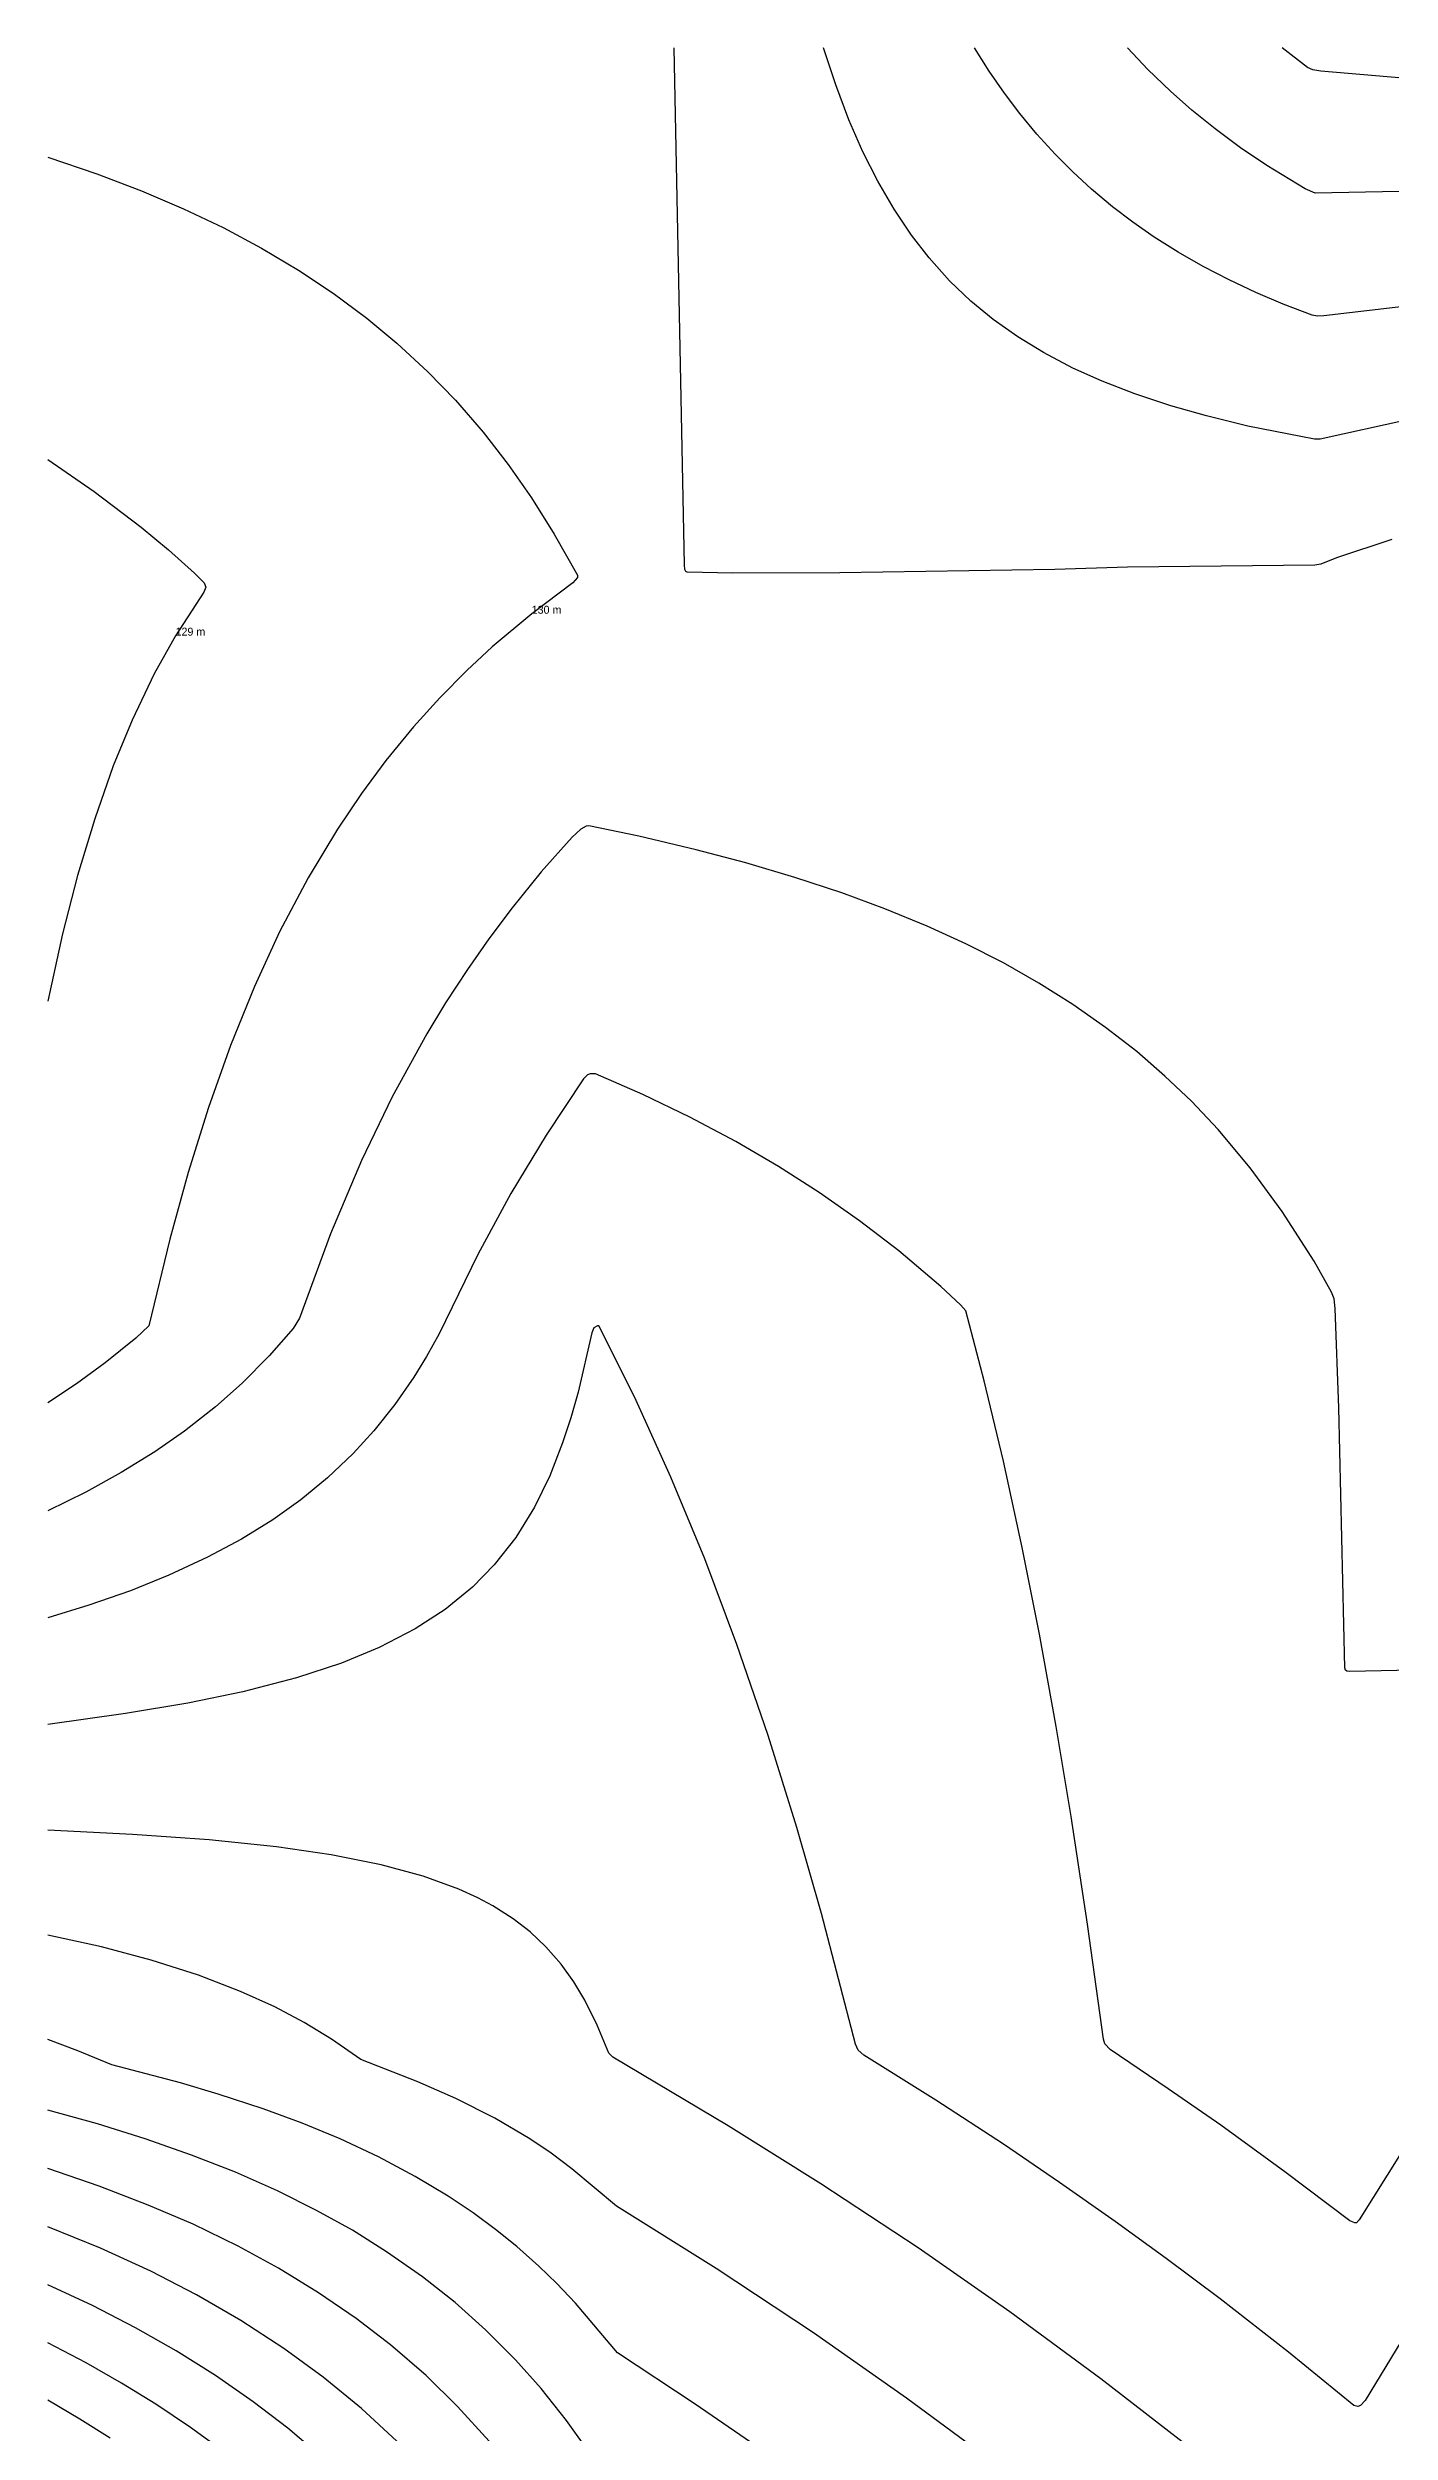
# Model space of a CAD drawing. Header units: metres. Extents: x 271913 to 272184, y 6677992 to 6678225.
# Drawn here: x 271912.7 to 271972.6, y 6678118.6 to 6678225 of the extents above; entities that cross this region are included whole.
import ezdxf

# ---------------------------------------------------------------- set-up
doc = ezdxf.new("R2010")
doc.units = ezdxf.units.M
doc.header["$MEASUREMENT"] = 0
for name, color, linetype in [('Contour_Line_Intermediate', 7, 'Continuous'), ('Contour_Line_Major', 7, 'Continuous'), ('FeatureAttribs', 7, 'Continuous')]:
    doc.layers.add(name, color=color, linetype=linetype)

# ---------------------------------------------------------------- blocks, each defined once
blk = doc.blocks.new('FEATURE')

msp = doc.modelspace()

# ---------------------------------------------------------------- linework, layer by layer
at = {"layer": 'Contour_Line_Intermediate', "color": 36, "true_color": 0x804000}
for points in [[(271973.43, 6678208.41, 129), (271969.52, 6678207.55, 129), (271969.26, 6678207.55, 129), (271968.65, 6678207.66, 129), (271966.28, 6678208.13, 129), (271964.43, 6678208.58, 129), (271962.84, 6678209.04, 129), (271961.23, 6678209.57, 129), (271959.77, 6678210.13, 129), (271958.47, 6678210.72, 129), (271957.15, 6678211.41, 129), (271956.01, 6678212.11, 129), (271954.9, 6678212.89, 129), (271953.9, 6678213.71, 129), (271952.95, 6678214.62, 129), (271952.04, 6678215.64, 129), (271951.25, 6678216.66, 129), (271950.48, 6678217.81, 129), (271949.75, 6678219.06, 129), (271949.08, 6678220.38, 129), (271948.46, 6678221.81, 129), (271947.87, 6678223.36, 129), (271947.33, 6678225.02, 129)], [(272002.35, 6678219.19, 127), (271969.29, 6678218.53, 127), (271968.85, 6678218.72, 127), (271967.13, 6678219.76, 127), (271965.96, 6678220.56, 127), (271964.82, 6678221.4, 127), (271963.78, 6678222.24, 127), (271962.82, 6678223.09, 127), (271961.82, 6678224.05, 127), (271960.9, 6678225.02, 127)], [(271912.67, 6678206.63, 129), (271914.74, 6678205.21, 129), (271916.85, 6678203.61, 129), (271918.06, 6678202.6, 129), (271919.23, 6678201.56, 129), (271919.66, 6678201.13, 129), (271919.74, 6678200.94, 129), (271919.64, 6678200.71, 129), (271918.38, 6678198.77, 129), (271917.43, 6678197.06, 129), (271916.44, 6678195, 129), (271915.6, 6678192.96, 129), (271914.77, 6678190.6, 129), (271914, 6678188.06, 129), (271913.33, 6678185.46, 129), (271912.67, 6678182.45, 129)], [(272003.66, 6678153.22, 131), (271970.84, 6678152.52, 131), (271970.7, 6678152.53, 131), (271970.64, 6678152.58, 131), (271970.62, 6678152.68, 131), (271970.35, 6678164.29, 131), (271970.19, 6678168.73, 131), (271970.14, 6678169.16, 131), (271970.02, 6678169.46, 131), (271969.24, 6678170.84, 131), (271967.82, 6678173.06, 131), (271966.39, 6678175.01, 131), (271964.96, 6678176.72, 131), (271963.76, 6678177.98, 131), (271962.58, 6678179.11, 131), (271961.32, 6678180.2, 131), (271959.93, 6678181.28, 131), (271958.47, 6678182.3, 131), (271956.95, 6678183.26, 131), (271955.36, 6678184.16, 131), (271953.69, 6678185.01, 131), (271951.96, 6678185.8, 131), (271950.06, 6678186.58, 131), (271948.14, 6678187.29, 131), (271946.04, 6678187.98, 131), (271943.86, 6678188.63, 131), (271941.64, 6678189.21, 131), (271939.08, 6678189.82, 131), (271936.84, 6678190.28, 131), (271936.73, 6678190.27, 131), (271936.48, 6678190.13, 131), (271936.1, 6678189.77, 131), (271934.72, 6678188.22, 131), (271933.42, 6678186.62, 131), (271932.38, 6678185.24, 131), (271931.42, 6678183.86, 131), (271930.44, 6678182.37, 131), (271929.61, 6678181, 131), (271928.06, 6678178.18, 131), (271926.69, 6678175.34, 131), (271925.3, 6678172.06, 131), (271923.91, 6678168.3, 131), (271923.64, 6678167.84, 131), (271922.56, 6678166.61, 131), (271921.35, 6678165.39, 131), (271920.16, 6678164.34, 131), (271918.78, 6678163.25, 131), (271917.46, 6678162.33, 131), (271915.95, 6678161.4, 131), (271914.37, 6678160.53, 131), (271912.67, 6678159.7, 131)], [(271974.29, 6678124.52, 133), (271971.53, 6678119.97, 133), (271971.32, 6678119.75, 133), (271971.19, 6678119.7, 133), (271971.02, 6678119.75, 133), (271968.1, 6678122.13, 133), (271965.04, 6678124.51, 133), (271962.64, 6678126.31, 133), (271960.35, 6678127.97, 133), (271957.87, 6678129.71, 133), (271955.36, 6678131.41, 133), (271952.34, 6678133.38, 133), (271949.13, 6678135.39, 133), (271948.87, 6678135.62, 133), (271948.75, 6678135.88, 133), (271947.24, 6678141.71, 133), (271946.13, 6678145.55, 133), (271944.85, 6678149.66, 133), (271943.46, 6678153.72, 133), (271942.02, 6678157.55, 133), (271940.51, 6678161.2, 133), (271938.88, 6678164.79, 133), (271937.29, 6678167.95, 133), (271937.23, 6678167.96, 133), (271937.06, 6678167.86, 133), (271936.97, 6678167.65, 133), (271936.37, 6678165, 133), (271936.04, 6678163.84, 133), (271935.67, 6678162.73, 133), (271935.1, 6678161.26, 133), (271934.41, 6678159.86, 133), (271933.58, 6678158.51, 133), (271932.62, 6678157.28, 133), (271931.64, 6678156.29, 133), (271930.43, 6678155.29, 133), (271929.08, 6678154.42, 133), (271927.48, 6678153.59, 133), (271925.8, 6678152.9, 133), (271923.79, 6678152.24, 133), (271921.38, 6678151.62, 133), (271918.93, 6678151.11, 133), (271916.15, 6678150.64, 133), (271912.67, 6678150.16, 133)], [(271955.12, 6678117.07, 135), (271951.03, 6678120.08, 135), (271946.88, 6678122.99, 135), (271942.53, 6678125.86, 135), (271938.08, 6678128.65, 135), (271936.09, 6678130.32, 135), (271935.16, 6678131.01, 135), (271934.2, 6678131.65, 135), (271932.64, 6678132.58, 135), (271930.9, 6678133.46, 135), (271929.21, 6678134.2, 135), (271926.66, 6678135.19, 135), (271925.35, 6678136.1, 135), (271924.12, 6678136.85, 135), (271922.81, 6678137.55, 135), (271921.28, 6678138.24, 135), (271919.41, 6678138.96, 135), (271917.29, 6678139.63, 135), (271915.07, 6678140.22, 135), (271912.67, 6678140.75, 135)], [(271937, 6678117.46, 137), (271935.84, 6678119.08, 137), (271934.71, 6678120.5, 137), (271933.57, 6678121.79, 137), (271932.22, 6678123.13, 137), (271930.87, 6678124.34, 137), (271929.41, 6678125.49, 137), (271927.81, 6678126.61, 137), (271926.28, 6678127.57, 137), (271924.68, 6678128.46, 137), (271922.93, 6678129.33, 137), (271921.06, 6678130.16, 137), (271919.09, 6678130.93, 137), (271917.02, 6678131.66, 137), (271914.89, 6678132.32, 137), (271912.67, 6678132.93, 137)], [(271928.27, 6678118.15, 139), (271926.68, 6678119.61, 139), (271924.98, 6678121.01, 139), (271923.21, 6678122.3, 139), (271921.3, 6678123.54, 139), (271919.32, 6678124.69, 139), (271917.28, 6678125.74, 139), (271915.02, 6678126.77, 139), (271912.67, 6678127.73, 139)], [(271920.56, 6678117.66, 141), (271919.05, 6678118.76, 141), (271917.5, 6678119.8, 141), (271915.97, 6678120.75, 141), (271914.38, 6678121.66, 141), (271912.67, 6678122.55, 141)]]:
    msp.add_polyline3d(points, dxfattribs=at)
at = {"layer": 'Contour_Line_Major', "color": 36, "true_color": 0x804000}
for points in [[(271972.72, 6678203.07, 130), (271970.25, 6678202.25, 130), (271969.55, 6678201.97, 130), (271969.28, 6678201.92, 130), (271960.9, 6678201.83, 130), (271957.66, 6678201.73, 130), (271948.06, 6678201.58, 130), (271943.28, 6678201.56, 130), (271941.23, 6678201.61, 130), (271941.17, 6678201.64, 130), (271941.13, 6678201.72, 130), (271941.12, 6678201.94, 130), (271940.66, 6678225.02, 130)], [(271976.94, 6678213.9, 128), (271969.67, 6678213.05, 128), (271969.39, 6678213.04, 128), (271969.16, 6678213.08, 128), (271967.86, 6678213.58, 128), (271966.64, 6678214.1, 128), (271965.45, 6678214.66, 128), (271964.29, 6678215.26, 128), (271963.17, 6678215.9, 128), (271962.1, 6678216.57, 128), (271961.14, 6678217.24, 128), (271960.23, 6678217.92, 128), (271959.3, 6678218.71, 128), (271958.46, 6678219.48, 128), (271957.67, 6678220.27, 128), (271956.86, 6678221.16, 128), (271956.09, 6678222.09, 128), (271955.41, 6678222.99, 128), (271954.73, 6678223.98, 128), (271954.07, 6678225.02, 128)], [(272015.7, 6678225.02, 126), (272014.42, 6678224.59, 126), (272013.23, 6678224.24, 126), (272011.76, 6678223.89, 126), (272010.04, 6678223.54, 126), (272008.17, 6678223.22, 126), (272006.26, 6678222.95, 126), (272003.69, 6678222.64, 126), (272002.14, 6678222.5, 126), (271993.81, 6678222.69, 126), (271986.16, 6678222.96, 126), (271979.45, 6678223.28, 126), (271973.21, 6678223.67, 126), (271969.54, 6678223.97, 126), (271969.18, 6678224.03, 126), (271968.94, 6678224.14, 126), (271967.81, 6678225.02, 126)], [(271912.67, 6678220.14, 130), (271914.87, 6678219.39, 130), (271916.86, 6678218.63, 130), (271918.73, 6678217.83, 130), (271920.5, 6678216.99, 130), (271922.22, 6678216.08, 130), (271923.88, 6678215.09, 130), (271925.42, 6678214.07, 130), (271926.93, 6678212.95, 130), (271928.27, 6678211.83, 130), (271929.65, 6678210.55, 130), (271930.88, 6678209.29, 130), (271932.12, 6678207.86, 130), (271933.24, 6678206.42, 130), (271934.28, 6678204.93, 130), (271935.3, 6678203.31, 130), (271936.34, 6678201.48, 130), (271936.34, 6678201.37, 130), (271936.13, 6678201.13, 130), (271934.29, 6678199.75, 130), (271932.53, 6678198.28, 130), (271931.39, 6678197.21, 130), (271930.18, 6678196, 130), (271929.01, 6678194.7, 130), (271927.78, 6678193.2, 130), (271926.68, 6678191.72, 130), (271925.61, 6678190.13, 130), (271924.3, 6678187.96, 130), (271923.03, 6678185.55, 130), (271921.9, 6678183.1, 130), (271920.83, 6678180.47, 130), (271919.85, 6678177.71, 130), (271918.94, 6678174.8, 130), (271918.13, 6678171.83, 130), (271917.18, 6678167.95, 130), (271916.61, 6678167.41, 130), (271915.23, 6678166.3, 130), (271913.96, 6678165.37, 130), (271912.67, 6678164.52, 130)], [(271973.76, 6678132.02, 132), (271971.26, 6678128.04, 132), (271971.13, 6678127.9, 132), (271971.06, 6678127.9, 132), (271970.84, 6678127.99, 132), (271967.94, 6678130.18, 132), (271965.07, 6678132.26, 132), (271962.73, 6678133.89, 132), (271960.13, 6678135.65, 132), (271959.9, 6678135.9, 132), (271959.84, 6678136.1, 132), (271959.12, 6678141.24, 132), (271958.39, 6678146.05, 132), (271957.72, 6678150.07, 132), (271956.97, 6678154.19, 132), (271956.2, 6678158.06, 132), (271955.36, 6678161.91, 132), (271954.51, 6678165.5, 132), (271953.68, 6678168.63, 132), (271953.45, 6678168.89, 132), (271952.56, 6678169.71, 132), (271950.69, 6678171.3, 132), (271948.94, 6678172.64, 132), (271947.13, 6678173.91, 132), (271945.31, 6678175.07, 132), (271943.41, 6678176.18, 132), (271941.36, 6678177.27, 132), (271939.25, 6678178.29, 132), (271937.14, 6678179.21, 132), (271936.9, 6678179.21, 132), (271936.78, 6678179.16, 132), (271936.61, 6678178.98, 132), (271934.93, 6678176.47, 132), (271933.36, 6678173.86, 132), (271931.89, 6678171.14, 132), (271930.15, 6678167.6, 132), (271929.59, 6678166.59, 132), (271929.03, 6678165.67, 132), (271928.17, 6678164.44, 132), (271927.24, 6678163.27, 132), (271926.31, 6678162.26, 132), (271925.17, 6678161.17, 132), (271923.97, 6678160.19, 132), (271922.72, 6678159.3, 132), (271921.32, 6678158.43, 132), (271919.8, 6678157.62, 132), (271918.08, 6678156.82, 132), (271916.37, 6678156.13, 132), (271914.51, 6678155.48, 132), (271912.67, 6678154.91, 132)], [(271963.67, 6678117.87, 134), (271959.72, 6678120.94, 134), (271955.65, 6678123.93, 134), (271951.56, 6678126.79, 134), (271947.21, 6678129.65, 134), (271943.07, 6678132.23, 134), (271937.91, 6678135.3, 134), (271937.74, 6678135.48, 134), (271937.22, 6678136.73, 134), (271936.67, 6678137.85, 134), (271936.17, 6678138.66, 134), (271935.61, 6678139.45, 134), (271934.92, 6678140.23, 134), (271934.22, 6678140.89, 134), (271933.46, 6678141.48, 134), (271932.55, 6678142.06, 134), (271931.88, 6678142.42, 134), (271931.04, 6678142.8, 134), (271929.44, 6678143.39, 134), (271927.57, 6678143.89, 134), (271925.33, 6678144.34, 134), (271922.89, 6678144.69, 134), (271919.88, 6678145.01, 134), (271916.45, 6678145.25, 134), (271912.67, 6678145.44, 134)], [(271944.82, 6678117.59, 136), (271941.59, 6678119.81, 136), (271938.13, 6678122.1, 136), (271936.25, 6678124.32, 136), (271935.42, 6678125.2, 136), (271934.61, 6678125.97, 136), (271933.63, 6678126.84, 136), (271932.67, 6678127.61, 136), (271931.67, 6678128.35, 136), (271930.56, 6678129.09, 136), (271929.08, 6678129.98, 136), (271927.44, 6678130.85, 136), (271925.74, 6678131.65, 136), (271924.04, 6678132.35, 136), (271922.3, 6678133, 136), (271920.29, 6678133.65, 136), (271918.6, 6678134.15, 136), (271915.54, 6678134.96, 136), (271914.01, 6678135.59, 136), (271912.67, 6678136.09, 136)], [(271932.39, 6678118.16, 138), (271930.98, 6678119.7, 138), (271929.57, 6678121.08, 138), (271927.98, 6678122.45, 138), (271926.45, 6678123.63, 138), (271924.77, 6678124.78, 138), (271922.98, 6678125.88, 138), (271921.18, 6678126.86, 138), (271919.16, 6678127.84, 138), (271917.15, 6678128.7, 138), (271914.97, 6678129.54, 138), (271912.67, 6678130.33, 138)], [(271924.92, 6678117.44, 140), (271923.39, 6678118.73, 140), (271921.85, 6678119.91, 140), (271920.16, 6678121.09, 140), (271918.41, 6678122.19, 140), (271916.59, 6678123.21, 140), (271914.67, 6678124.21, 140), (271912.67, 6678125.14, 140)], [(271915.46, 6678118.29, 142), (271914.1, 6678119.14, 142), (271912.67, 6678119.98, 142)]]:
    msp.add_polyline3d(points, dxfattribs=at)

# ---------------------------------------------------------------- block references
at = {"layer": 'FeatureAttribs'}
ref = msp.add_blockref('FEATURE', (271934.29, 6678199.75, 130), dxfattribs=at)
ref.add_attrib('NAME', '130 m', (271934.29, 6678199.75, 130), dxfattribs={"color": 7, "height": 0.357})
ref = msp.add_blockref('FEATURE', (271918.38, 6678198.77, 129), dxfattribs=at)
ref.add_attrib('NAME', '129 m', (271918.38, 6678198.77, 129), dxfattribs={"color": 7, "height": 0.357})

doc.saveas('drawing.dxf')
